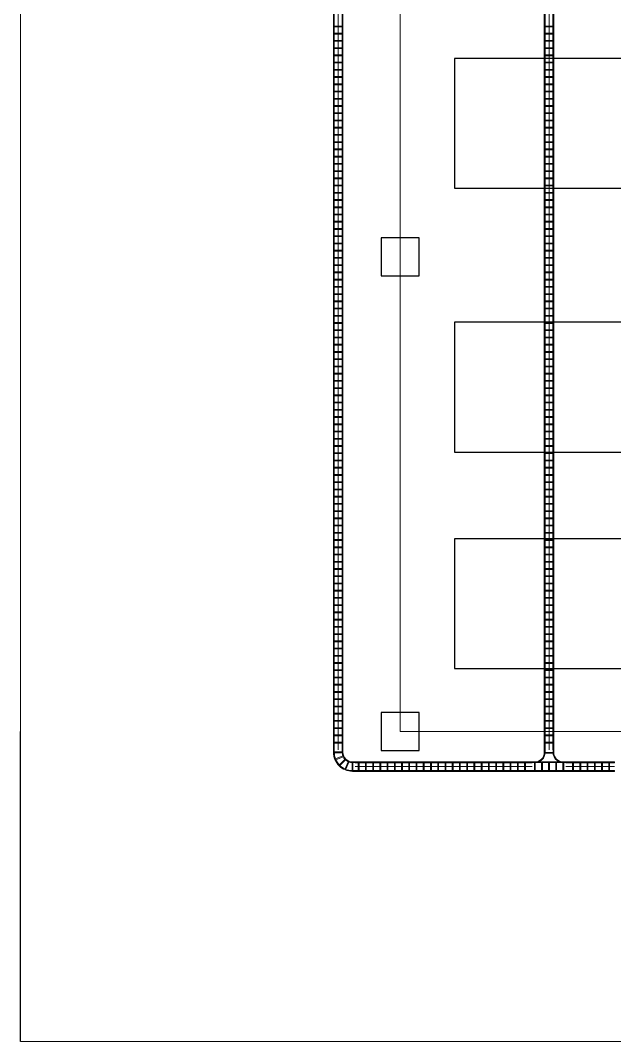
# Model space of a CAD drawing. Header units: millimetres. Extents: x 0 to 154200, y 0 to 64595.
# Drawn here: x 0 to 18770, y 0 to 32268 of the extents above; entities that cross this region are included whole.
import ezdxf

# ---------------------------------------------------------------- set-up
doc = ezdxf.new("R2010")
doc.units = ezdxf.units.MM
doc.layers.add('Column', color=1, linetype='Continuous')
doc.layers.add('E-CABL-TRAY', color=4, linetype='Continuous', lineweight=9)
doc.layers.add('Floor', color=7, linetype='Continuous', lineweight=9)
doc.layers.add('Equipment', color=7, linetype='Continuous', true_color=0xffffff)

# ---------------------------------------------------------------- blocks, each defined once
blk = doc.blocks.new('M_래더 수평 구부림 - 표준-272065-레벨 2')
at = {"layer": 'E-CABL-TRAY'}
for p, q in [((-154, 314), (-145, 337)), ((-125, 530), (-150, 530)), ((-150, 530), (-150, 450)), ((-145, 337), (84, 242)), ((-125, 450), (-125, 530)), ((-125, 463), (125, 463)), ((-125, 437), (-125, 450)), ((124, 437), (-125, 437)), ((150, 530), (125, 530)), ((125, 530), (125, 450)), ((150, 450), (150, 530)), ((-530, 125), (-530, 150)), ((-530, 150), (-450, 150)), ((-450, 125), (-530, 125)), ((-463, -125), (-463, 125)), ((-450, 125), (-437, 125)), ((-437, 125), (-437, -124)), ((-337, 145), (-314, 154)), ((-242, -84), (-337, 145)), ((-314, 154), (-219, -75)), ((-229, 211), (-211, 229)), ((-54, 36), (-229, 211)), ((-211, 229), (-36, 54)), ((75, 219), (-154, 314)), ((-530, -150), (-530, -125)), ((-530, -125), (-450, -125)), ((-450, -150), (-530, -150))]:
    blk.add_line(p, q, dxfattribs=at)
for radius, end in [(600, 360), (325, 360), (575, 0), (300, 0)]:
    blk.add_arc((-450, 450), radius, 270, end, dxfattribs=at)
blk = doc.blocks.new('M_래더 수평 티 - 300mm 반지름-272136-레벨 2')
at = {"layer": 'E-CABL-TRAY'}
for p, q in [((530, 150), (-530, 150)), ((-530, 150), (-530, 125)), ((-530, 125), (530, 125)), ((-463, 125), (-463, -125)), ((-437, -125), (-437, 125)), ((-238, 125), (-238, -125)), ((-212, -125), (-212, 125)), ((-13, 125), (-13, -125)), ((13, -125), (13, 125)), ((212, 125), (212, -125)), ((238, -125), (238, 125)), ((437, 125), (437, -125)), ((463, -125), (463, 125)), ((530, 125), (530, 150)), ((-450, -125), (-530, -125)), ((-530, -125), (-530, -150)), ((-530, -150), (-450, -150)), ((-450, -125), (-437, -125)), ((-450, -125), (450, -125)), ((-324, -150), (324, -150)), ((-238, -125), (-212, -125)), ((-13, -125), (13, -125)), ((212, -125), (238, -125)), ((437, -125), (450, -125)), ((530, -125), (450, -125)), ((450, -150), (530, -150)), ((530, -150), (530, -125)), ((-150, -450), (-150, -530)), ((-150, -530), (-125, -530)), ((125, -425), (-125, -425)), ((-125, -425), (-125, -450)), ((-125, -450), (125, -450)), ((-125, -530), (-125, -450)), ((125, -450), (125, -425)), ((125, -450), (125, -530)), ((125, -530), (150, -530)), ((150, -530), (150, -450))]:
    blk.add_line(p, q, dxfattribs=at)
for centre, radius, start, end in [((-450, -450), 325, 360, 90), ((-450, -450), 325, 79.9947, 90), ((-450, -450), 300, 0, 90), ((-450, -450), 325, 67.9974, 77.4396), ((-450, -450), 325, 61.232, 67.2117), ((-450, -450), 325, 49.8928, 56.0097), ((-450, -450), 325, 38.4887, 44.8078), ((-450, -450), 325, 26.942, 33.6058), ((450, -450), 325, 90, 180), ((450, -450), 300, 90, 180), ((450, -450), 325, 146.3942, 153.058), ((450, -450), 325, 135.1922, 141.5113), ((450, -450), 325, 123.9903, 130.1072), ((450, -450), 325, 112.7883, 118.768), ((450, -450), 325, 102.5604, 112.0026), ((450, -450), 325, 90, 100.0053), ((-450, -450), 325, 11.2019, 22.4039), ((450, -450), 325, 157.5961, 168.7981)]:
    blk.add_arc(centre, radius, start, end, dxfattribs=at)
blk = doc.blocks.new('Main_Clean')
at = {"layer": 'Equipment', "lineweight": -3}
for points in [[(7906, 4100, 0), (0, 4100, 0)], [(0, 4100, 0), (0, 0, 0)], [(7906, 4100, 0), (7906, 0, 0)], [(0, 0, 0), (7906, 0, 0)]]:
    blk.add_polyline3d(points, dxfattribs=at)

msp = doc.modelspace()

# ---------------------------------------------------------------- linework, layer by layer
msp.add_lwpolyline([(0, 0), (0, 9800)])
at = {"layer": 'Column'}
for points in [[(11400, 24800), (11400, 24200), (12600, 24200), (12600, 25400), (11400, 25400), (11400, 24800)], [(11400, 9800), (11400, 9200), (12600, 9200), (12600, 10400), (11400, 10400), (11400, 9800)]]:
    msp.add_lwpolyline(points, dxfattribs=at)
at = {"layer": 'E-CABL-TRAY'}
for p, q in [((9890, 9218.7018), (9890, 55818.7018)), ((9915.4, 9218.7018), (9915.4, 55818.7018)), ((10040, 9218.7018), (10040, 55818.7018)), ((10164.6, 9218.7018), (10164.6, 55818.7018)), ((10190, 9218.7018), (10190, 55818.7018)), ((16550, 9218.7018), (16550, 55818.7018)), ((16575.4, 9218.7018), (16575.4, 55818.7018)), ((16700, 9218.7018), (16700, 55818.7018)), ((16824.6, 9218.7018), (16824.6, 55818.7018)), ((16850, 9218.7018), (16850, 55818.7018)), ((10164.6, 32091.4018), (9915.4, 32091.4018)), ((10164.6, 32066.0018), (9915.4, 32066.0018)), ((16824.6, 32091.4018), (16575.4, 32091.4018)), ((16824.6, 32066.0018), (16575.4, 32066.0018)), ((10164.6, 31862.8018), (9915.4, 31862.8018)), ((10164.6, 31837.4018), (9915.4, 31837.4018)), ((10164.6, 31634.2018), (9915.4, 31634.2018)), ((16824.6, 31862.8018), (16575.4, 31862.8018)), ((16824.6, 31837.4018), (16575.4, 31837.4018)), ((16824.6, 31634.2018), (16575.4, 31634.2018)), ((10164.6, 31608.8018), (9915.4, 31608.8018)), ((10164.6, 31405.6018), (9915.4, 31405.6018)), ((10164.6, 31380.2018), (9915.4, 31380.2018)), ((16824.6, 31608.8018), (16575.4, 31608.8018)), ((16824.6, 31405.6018), (16575.4, 31405.6018)), ((16824.6, 31380.2018), (16575.4, 31380.2018)), ((10164.6, 31177.0018), (9915.4, 31177.0018)), ((10164.6, 31151.6018), (9915.4, 31151.6018)), ((16824.6, 31177.0018), (16575.4, 31177.0018)), ((16824.6, 31151.6018), (16575.4, 31151.6018)), ((10164.6, 30948.4018), (9915.4, 30948.4018)), ((10164.6, 30923.0018), (9915.4, 30923.0018)), ((10164.6, 30719.8018), (9915.4, 30719.8018)), ((10164.6, 30694.4018), (9915.4, 30694.4018)), ((16824.6, 30948.4018), (16575.4, 30948.4018)), ((16824.6, 30923.0018), (16575.4, 30923.0018)), ((16824.6, 30719.8018), (16575.4, 30719.8018)), ((16824.6, 30694.4018), (16575.4, 30694.4018)), ((10164.6, 30491.2018), (9915.4, 30491.2018)), ((10164.6, 30465.8018), (9915.4, 30465.8018)), ((16824.6, 30491.2018), (16575.4, 30491.2018)), ((16824.6, 30465.8018), (16575.4, 30465.8018)), ((10164.6, 30262.6018), (9915.4, 30262.6018)), ((10164.6, 30237.2018), (9915.4, 30237.2018)), ((10164.6, 30034.0018), (9915.4, 30034.0018)), ((16824.6, 30262.6018), (16575.4, 30262.6018)), ((16824.6, 30237.2018), (16575.4, 30237.2018)), ((16824.6, 30034.0018), (16575.4, 30034.0018)), ((10164.6, 30008.6018), (9915.4, 30008.6018)), ((10164.6, 29805.4018), (9915.4, 29805.4018)), ((10164.6, 29780.0018), (9915.4, 29780.0018)), ((16824.6, 30008.6018), (16575.4, 30008.6018)), ((16824.6, 29805.4018), (16575.4, 29805.4018)), ((16824.6, 29780.0018), (16575.4, 29780.0018)), ((10164.6, 29576.8018), (9915.4, 29576.8018)), ((10164.6, 29551.4018), (9915.4, 29551.4018)), ((16824.6, 29576.8018), (16575.4, 29576.8018)), ((16824.6, 29551.4018), (16575.4, 29551.4018)), ((10164.6, 29348.2018), (9915.4, 29348.2018)), ((10164.6, 29322.8018), (9915.4, 29322.8018)), ((10164.6, 29119.6018), (9915.4, 29119.6018)), ((10164.6, 29094.2018), (9915.4, 29094.2018)), ((16824.6, 29348.2018), (16575.4, 29348.2018)), ((16824.6, 29322.8018), (16575.4, 29322.8018)), ((16824.6, 29119.6018), (16575.4, 29119.6018)), ((16824.6, 29094.2018), (16575.4, 29094.2018)), ((10164.6, 28891.0018), (9915.4, 28891.0018)), ((10164.6, 28865.6018), (9915.4, 28865.6018)), ((16824.6, 28891.0018), (16575.4, 28891.0018)), ((16824.6, 28865.6018), (16575.4, 28865.6018)), ((10164.6, 28662.4018), (9915.4, 28662.4018)), ((10164.6, 28637.0018), (9915.4, 28637.0018)), ((10164.6, 28433.8018), (9915.4, 28433.8018)), ((10164.6, 28408.4018), (9915.4, 28408.4018)), ((16824.6, 28662.4018), (16575.4, 28662.4018)), ((16824.6, 28637.0018), (16575.4, 28637.0018)), ((16824.6, 28433.8018), (16575.4, 28433.8018)), ((16824.6, 28408.4018), (16575.4, 28408.4018)), ((10164.6, 28205.2018), (9915.4, 28205.2018)), ((10164.6, 28179.8018), (9915.4, 28179.8018)), ((16824.6, 28205.2018), (16575.4, 28205.2018)), ((16824.6, 28179.8018), (16575.4, 28179.8018)), ((10164.6, 27976.6018), (9915.4, 27976.6018)), ((10164.6, 27951.2018), (9915.4, 27951.2018)), ((16824.6, 27976.6018), (16575.4, 27976.6018)), ((16824.6, 27951.2018), (16575.4, 27951.2018)), ((10164.6, 27748.0018), (9915.4, 27748.0018)), ((10164.6, 27722.6018), (9915.4, 27722.6018)), ((10164.6, 27519.4018), (9915.4, 27519.4018)), ((10164.6, 27494.0018), (9915.4, 27494.0018)), ((16824.6, 27748.0018), (16575.4, 27748.0018)), ((16824.6, 27722.6018), (16575.4, 27722.6018)), ((16824.6, 27519.4018), (16575.4, 27519.4018)), ((16824.6, 27494.0018), (16575.4, 27494.0018)), ((10164.6, 27290.8018), (9915.4, 27290.8018)), ((10164.6, 27265.4018), (9915.4, 27265.4018)), ((16824.6, 27290.8018), (16575.4, 27290.8018)), ((16824.6, 27265.4018), (16575.4, 27265.4018)), ((10164.6, 27062.2018), (9915.4, 27062.2018)), ((10164.6, 27036.8018), (9915.4, 27036.8018)), ((10164.6, 26833.6018), (9915.4, 26833.6018)), ((10164.6, 26808.2018), (9915.4, 26808.2018)), ((16824.6, 27062.2018), (16575.4, 27062.2018)), ((16824.6, 27036.8018), (16575.4, 27036.8018)), ((16824.6, 26833.6018), (16575.4, 26833.6018)), ((16824.6, 26808.2018), (16575.4, 26808.2018)), ((10164.6, 26605.0018), (9915.4, 26605.0018)), ((10164.6, 26579.6018), (9915.4, 26579.6018)), ((16824.6, 26605.0018), (16575.4, 26605.0018)), ((16824.6, 26579.6018), (16575.4, 26579.6018)), ((10164.6, 26376.4018), (9915.4, 26376.4018)), ((10164.6, 26351.0018), (9915.4, 26351.0018)), ((10164.6, 26147.8018), (9915.4, 26147.8018)), ((16824.6, 26376.4018), (16575.4, 26376.4018)), ((16824.6, 26351.0018), (16575.4, 26351.0018)), ((16824.6, 26147.8018), (16575.4, 26147.8018)), ((10164.6, 26122.4018), (9915.4, 26122.4018)), ((10164.6, 25919.2018), (9915.4, 25919.2018)), ((10164.6, 25893.8018), (9915.4, 25893.8018)), ((16824.6, 26122.4018), (16575.4, 26122.4018)), ((16824.6, 25919.2018), (16575.4, 25919.2018)), ((16824.6, 25893.8018), (16575.4, 25893.8018)), ((10164.6, 25690.6018), (9915.4, 25690.6018)), ((10164.6, 25665.2018), (9915.4, 25665.2018)), ((16824.6, 25690.6018), (16575.4, 25690.6018)), ((16824.6, 25665.2018), (16575.4, 25665.2018)), ((10164.6, 25462.0018), (9915.4, 25462.0018)), ((10164.6, 25436.6018), (9915.4, 25436.6018)), ((10164.6, 25233.4018), (9915.4, 25233.4018)), ((10164.6, 25208.0018), (9915.4, 25208.0018)), ((16824.6, 25462.0018), (16575.4, 25462.0018)), ((16824.6, 25436.6018), (16575.4, 25436.6018)), ((16824.6, 25233.4018), (16575.4, 25233.4018)), ((16824.6, 25208.0018), (16575.4, 25208.0018)), ((10164.6, 25004.8018), (9915.4, 25004.8018)), ((10164.6, 24979.4018), (9915.4, 24979.4018)), ((16824.6, 25004.8018), (16575.4, 25004.8018)), ((16824.6, 24979.4018), (16575.4, 24979.4018)), ((10164.6, 24776.2018), (9915.4, 24776.2018)), ((10164.6, 24750.8018), (9915.4, 24750.8018)), ((10164.6, 24547.6018), (9915.4, 24547.6018)), ((16824.6, 24776.2018), (16575.4, 24776.2018)), ((16824.6, 24750.8018), (16575.4, 24750.8018)), ((16824.6, 24547.6018), (16575.4, 24547.6018)), ((10164.6, 24522.2018), (9915.4, 24522.2018)), ((10164.6, 24319.0018), (9915.4, 24319.0018)), ((10164.6, 24293.6018), (9915.4, 24293.6018)), ((16824.6, 24522.2018), (16575.4, 24522.2018)), ((16824.6, 24319.0018), (16575.4, 24319.0018)), ((16824.6, 24293.6018), (16575.4, 24293.6018)), ((10164.6, 24090.4018), (9915.4, 24090.4018)), ((10164.6, 24065.0018), (9915.4, 24065.0018)), ((16824.6, 24090.4018), (16575.4, 24090.4018)), ((16824.6, 24065.0018), (16575.4, 24065.0018)), ((10164.6, 23861.8018), (9915.4, 23861.8018)), ((10164.6, 23836.4018), (9915.4, 23836.4018)), ((10164.6, 23633.2018), (9915.4, 23633.2018)), ((10164.6, 23607.8018), (9915.4, 23607.8018)), ((16824.6, 23861.8018), (16575.4, 23861.8018)), ((16824.6, 23836.4018), (16575.4, 23836.4018)), ((16824.6, 23633.2018), (16575.4, 23633.2018)), ((16824.6, 23607.8018), (16575.4, 23607.8018)), ((10164.6, 23404.6018), (9915.4, 23404.6018)), ((10164.6, 23379.2018), (9915.4, 23379.2018)), ((16824.6, 23404.6018), (16575.4, 23404.6018)), ((16824.6, 23379.2018), (16575.4, 23379.2018)), ((10164.6, 23176.0018), (9915.4, 23176.0018)), ((10164.6, 23150.6018), (9915.4, 23150.6018)), ((10164.6, 22947.4018), (9915.4, 22947.4018)), ((10164.6, 22922.0018), (9915.4, 22922.0018)), ((16824.6, 23176.0018), (16575.4, 23176.0018)), ((16824.6, 23150.6018), (16575.4, 23150.6018)), ((16824.6, 22947.4018), (16575.4, 22947.4018)), ((16824.6, 22922.0018), (16575.4, 22922.0018)), ((10164.6, 22718.8018), (9915.4, 22718.8018)), ((10164.6, 22693.4018), (9915.4, 22693.4018)), ((16824.6, 22718.8018), (16575.4, 22718.8018)), ((16824.6, 22693.4018), (16575.4, 22693.4018)), ((10164.6, 22490.2018), (9915.4, 22490.2018)), ((10164.6, 22464.8018), (9915.4, 22464.8018)), ((16824.6, 22490.2018), (16575.4, 22490.2018)), ((16824.6, 22464.8018), (16575.4, 22464.8018)), ((10164.6, 22261.6018), (9915.4, 22261.6018)), ((10164.6, 22236.2018), (9915.4, 22236.2018)), ((10164.6, 22033.0018), (9915.4, 22033.0018)), ((10164.6, 22007.6018), (9915.4, 22007.6018)), ((16824.6, 22261.6018), (16575.4, 22261.6018)), ((16824.6, 22236.2018), (16575.4, 22236.2018)), ((16824.6, 22033.0018), (16575.4, 22033.0018)), ((16824.6, 22007.6018), (16575.4, 22007.6018)), ((10164.6, 21804.4018), (9915.4, 21804.4018)), ((10164.6, 21779.0018), (9915.4, 21779.0018)), ((16824.6, 21804.4018), (16575.4, 21804.4018)), ((16824.6, 21779.0018), (16575.4, 21779.0018)), ((10164.6, 21575.8018), (9915.4, 21575.8018)), ((10164.6, 21550.4018), (9915.4, 21550.4018)), ((10164.6, 21347.2018), (9915.4, 21347.2018)), ((10164.6, 21321.8018), (9915.4, 21321.8018)), ((16824.6, 21575.8018), (16575.4, 21575.8018)), ((16824.6, 21550.4018), (16575.4, 21550.4018)), ((16824.6, 21347.2018), (16575.4, 21347.2018)), ((16824.6, 21321.8018), (16575.4, 21321.8018)), ((10164.6, 21118.6018), (9915.4, 21118.6018)), ((10164.6, 21093.2018), (9915.4, 21093.2018)), ((16824.6, 21118.6018), (16575.4, 21118.6018)), ((16824.6, 21093.2018), (16575.4, 21093.2018)), ((10164.6, 20890.0018), (9915.4, 20890.0018)), ((10164.6, 20864.6018), (9915.4, 20864.6018)), ((10164.6, 20661.4018), (9915.4, 20661.4018)), ((16824.6, 20890.0018), (16575.4, 20890.0018)), ((16824.6, 20864.6018), (16575.4, 20864.6018)), ((16824.6, 20661.4018), (16575.4, 20661.4018)), ((10164.6, 20636.0018), (9915.4, 20636.0018)), ((10164.6, 20432.8018), (9915.4, 20432.8018)), ((10164.6, 20407.4018), (9915.4, 20407.4018)), ((16824.6, 20636.0018), (16575.4, 20636.0018)), ((16824.6, 20432.8018), (16575.4, 20432.8018)), ((16824.6, 20407.4018), (16575.4, 20407.4018)), ((10164.6, 20204.2018), (9915.4, 20204.2018)), ((10164.6, 20178.8018), (9915.4, 20178.8018)), ((16824.6, 20204.2018), (16575.4, 20204.2018)), ((16824.6, 20178.8018), (16575.4, 20178.8018)), ((10164.6, 19975.6018), (9915.4, 19975.6018)), ((10164.6, 19950.2018), (9915.4, 19950.2018)), ((10164.6, 19747.0018), (9915.4, 19747.0018)), ((10164.6, 19721.6018), (9915.4, 19721.6018)), ((16824.6, 19975.6018), (16575.4, 19975.6018)), ((16824.6, 19950.2018), (16575.4, 19950.2018)), ((16824.6, 19747.0018), (16575.4, 19747.0018)), ((16824.6, 19721.6018), (16575.4, 19721.6018)), ((10164.6, 19518.4018), (9915.4, 19518.4018)), ((10164.6, 19493.0018), (9915.4, 19493.0018)), ((16824.6, 19518.4018), (16575.4, 19518.4018)), ((16824.6, 19493.0018), (16575.4, 19493.0018)), ((10164.6, 19289.8018), (9915.4, 19289.8018)), ((10164.6, 19264.4018), (9915.4, 19264.4018)), ((10164.6, 19061.2018), (9915.4, 19061.2018)), ((16824.6, 19289.8018), (16575.4, 19289.8018)), ((16824.6, 19264.4018), (16575.4, 19264.4018)), ((16824.6, 19061.2018), (16575.4, 19061.2018)), ((10164.6, 19035.8018), (9915.4, 19035.8018)), ((10164.6, 18832.6018), (9915.4, 18832.6018)), ((10164.6, 18807.2018), (9915.4, 18807.2018)), ((16824.6, 19035.8018), (16575.4, 19035.8018)), ((16824.6, 18832.6018), (16575.4, 18832.6018)), ((16824.6, 18807.2018), (16575.4, 18807.2018)), ((10164.6, 18604.0018), (9915.4, 18604.0018)), ((10164.6, 18578.6018), (9915.4, 18578.6018)), ((16824.6, 18604.0018), (16575.4, 18604.0018)), ((16824.6, 18578.6018), (16575.4, 18578.6018)), ((10164.6, 18375.4018), (9915.4, 18375.4018)), ((10164.6, 18350.0018), (9915.4, 18350.0018)), ((10164.6, 18146.8018), (9915.4, 18146.8018)), ((10164.6, 18121.4018), (9915.4, 18121.4018)), ((16824.6, 18375.4018), (16575.4, 18375.4018)), ((16824.6, 18350.0018), (16575.4, 18350.0018)), ((16824.6, 18146.8018), (16575.4, 18146.8018)), ((16824.6, 18121.4018), (16575.4, 18121.4018)), ((10164.6, 17918.2018), (9915.4, 17918.2018)), ((10164.6, 17892.8018), (9915.4, 17892.8018)), ((16824.6, 17918.2018), (16575.4, 17918.2018)), ((16824.6, 17892.8018), (16575.4, 17892.8018)), ((10164.6, 17689.6018), (9915.4, 17689.6018)), ((10164.6, 17664.2018), (9915.4, 17664.2018)), ((10164.6, 17461.0018), (9915.4, 17461.0018)), ((10164.6, 17435.6018), (9915.4, 17435.6018)), ((16824.6, 17689.6018), (16575.4, 17689.6018)), ((16824.6, 17664.2018), (16575.4, 17664.2018)), ((16824.6, 17461.0018), (16575.4, 17461.0018)), ((16824.6, 17435.6018), (16575.4, 17435.6018)), ((10164.6, 17232.4018), (9915.4, 17232.4018)), ((10164.6, 17207.0018), (9915.4, 17207.0018)), ((16824.6, 17232.4018), (16575.4, 17232.4018)), ((16824.6, 17207.0018), (16575.4, 17207.0018)), ((10164.6, 17003.8018), (9915.4, 17003.8018)), ((10164.6, 16978.4018), (9915.4, 16978.4018)), ((16824.6, 17003.8018), (16575.4, 17003.8018)), ((16824.6, 16978.4018), (16575.4, 16978.4018)), ((10164.6, 16775.2018), (9915.4, 16775.2018)), ((10164.6, 16749.8018), (9915.4, 16749.8018)), ((10164.6, 16546.6018), (9915.4, 16546.6018)), ((10164.6, 16521.2018), (9915.4, 16521.2018)), ((16824.6, 16775.2018), (16575.4, 16775.2018)), ((16824.6, 16749.8018), (16575.4, 16749.8018)), ((16824.6, 16546.6018), (16575.4, 16546.6018)), ((16824.6, 16521.2018), (16575.4, 16521.2018)), ((10164.6, 16318.0018), (9915.4, 16318.0018)), ((10164.6, 16292.6018), (9915.4, 16292.6018)), ((16824.6, 16318.0018), (16575.4, 16318.0018)), ((16824.6, 16292.6018), (16575.4, 16292.6018)), ((10164.6, 16089.4018), (9915.4, 16089.4018)), ((10164.6, 16064.0018), (9915.4, 16064.0018)), ((10164.6, 15860.8018), (9915.4, 15860.8018)), ((10164.6, 15835.4018), (9915.4, 15835.4018)), ((16824.6, 16089.4018), (16575.4, 16089.4018)), ((16824.6, 16064.0018), (16575.4, 16064.0018)), ((16824.6, 15860.8018), (16575.4, 15860.8018)), ((16824.6, 15835.4018), (16575.4, 15835.4018)), ((10164.6, 15632.2018), (9915.4, 15632.2018)), ((10164.6, 15606.8018), (9915.4, 15606.8018)), ((16824.6, 15632.2018), (16575.4, 15632.2018)), ((16824.6, 15606.8018), (16575.4, 15606.8018)), ((10164.6, 15403.6018), (9915.4, 15403.6018)), ((10164.6, 15378.2018), (9915.4, 15378.2018)), ((10164.6, 15175.0018), (9915.4, 15175.0018)), ((16824.6, 15403.6018), (16575.4, 15403.6018)), ((16824.6, 15378.2018), (16575.4, 15378.2018)), ((16824.6, 15175.0018), (16575.4, 15175.0018)), ((10164.6, 15149.6018), (9915.4, 15149.6018)), ((10164.6, 14946.4018), (9915.4, 14946.4018)), ((10164.6, 14921.0018), (9915.4, 14921.0018)), ((16824.6, 15149.6018), (16575.4, 15149.6018)), ((16824.6, 14946.4018), (16575.4, 14946.4018)), ((16824.6, 14921.0018), (16575.4, 14921.0018)), ((10164.6, 14717.8018), (9915.4, 14717.8018)), ((10164.6, 14692.4018), (9915.4, 14692.4018)), ((16824.6, 14717.8018), (16575.4, 14717.8018)), ((16824.6, 14692.4018), (16575.4, 14692.4018)), ((10164.6, 14489.2018), (9915.4, 14489.2018)), ((10164.6, 14463.8018), (9915.4, 14463.8018)), ((10164.6, 14260.6018), (9915.4, 14260.6018)), ((10164.6, 14235.2018), (9915.4, 14235.2018)), ((16824.6, 14489.2018), (16575.4, 14489.2018)), ((16824.6, 14463.8018), (16575.4, 14463.8018)), ((16824.6, 14260.6018), (16575.4, 14260.6018)), ((16824.6, 14235.2018), (16575.4, 14235.2018)), ((10164.6, 14032.0018), (9915.4, 14032.0018)), ((10164.6, 14006.6018), (9915.4, 14006.6018)), ((16824.6, 14032.0018), (16575.4, 14032.0018)), ((16824.6, 14006.6018), (16575.4, 14006.6018)), ((10164.6, 13803.4018), (9915.4, 13803.4018)), ((10164.6, 13778.0018), (9915.4, 13778.0018)), ((10164.6, 13574.8018), (9915.4, 13574.8018)), ((16824.6, 13803.4018), (16575.4, 13803.4018)), ((16824.6, 13778.0018), (16575.4, 13778.0018)), ((16824.6, 13574.8018), (16575.4, 13574.8018)), ((10164.6, 13549.4018), (9915.4, 13549.4018)), ((10164.6, 13346.2018), (9915.4, 13346.2018)), ((10164.6, 13320.8018), (9915.4, 13320.8018)), ((16824.6, 13549.4018), (16575.4, 13549.4018)), ((16824.6, 13346.2018), (16575.4, 13346.2018)), ((16824.6, 13320.8018), (16575.4, 13320.8018)), ((10164.6, 13117.6018), (9915.4, 13117.6018)), ((10164.6, 13092.2018), (9915.4, 13092.2018)), ((16824.6, 13117.6018), (16575.4, 13117.6018)), ((16824.6, 13092.2018), (16575.4, 13092.2018)), ((10164.6, 12889.0018), (9915.4, 12889.0018)), ((10164.6, 12863.6018), (9915.4, 12863.6018)), ((10164.6, 12660.4018), (9915.4, 12660.4018)), ((10164.6, 12635.0018), (9915.4, 12635.0018)), ((16824.6, 12889.0018), (16575.4, 12889.0018)), ((16824.6, 12863.6018), (16575.4, 12863.6018)), ((16824.6, 12660.4018), (16575.4, 12660.4018)), ((16824.6, 12635.0018), (16575.4, 12635.0018)), ((10164.6, 12431.8018), (9915.4, 12431.8018)), ((10164.6, 12406.4018), (9915.4, 12406.4018)), ((16824.6, 12431.8018), (16575.4, 12431.8018)), ((16824.6, 12406.4018), (16575.4, 12406.4018)), ((10164.6, 12203.2018), (9915.4, 12203.2018)), ((10164.6, 12177.8018), (9915.4, 12177.8018)), ((10164.6, 11974.6018), (9915.4, 11974.6018)), ((10164.6, 11949.2018), (9915.4, 11949.2018)), ((16824.6, 12203.2018), (16575.4, 12203.2018)), ((16824.6, 12177.8018), (16575.4, 12177.8018)), ((16824.6, 11974.6018), (16575.4, 11974.6018)), ((16824.6, 11949.2018), (16575.4, 11949.2018)), ((10164.6, 11746.0018), (9915.4, 11746.0018)), ((10164.6, 11720.6018), (9915.4, 11720.6018)), ((16824.6, 11746.0018), (16575.4, 11746.0018)), ((16824.6, 11720.6018), (16575.4, 11720.6018)), ((10164.6, 11517.4018), (9915.4, 11517.4018)), ((10164.6, 11492.0018), (9915.4, 11492.0018)), ((16824.6, 11517.4018), (16575.4, 11517.4018)), ((16824.6, 11492.0018), (16575.4, 11492.0018)), ((10164.6, 11288.8018), (9915.4, 11288.8018)), ((10164.6, 11263.4018), (9915.4, 11263.4018)), ((10164.6, 11060.2018), (9915.4, 11060.2018)), ((10164.6, 11034.8018), (9915.4, 11034.8018)), ((16824.6, 11288.8018), (16575.4, 11288.8018)), ((16824.6, 11263.4018), (16575.4, 11263.4018)), ((16824.6, 11060.2018), (16575.4, 11060.2018)), ((16824.6, 11034.8018), (16575.4, 11034.8018)), ((10164.6, 10831.6018), (9915.4, 10831.6018)), ((10164.6, 10806.2018), (9915.4, 10806.2018)), ((16824.6, 10831.6018), (16575.4, 10831.6018)), ((16824.6, 10806.2018), (16575.4, 10806.2018)), ((10164.6, 10603.0018), (9915.4, 10603.0018)), ((10164.6, 10577.6018), (9915.4, 10577.6018)), ((10164.6, 10374.4018), (9915.4, 10374.4018)), ((10164.6, 10349.0018), (9915.4, 10349.0018)), ((16824.6, 10603.0018), (16575.4, 10603.0018)), ((16824.6, 10577.6018), (16575.4, 10577.6018)), ((16824.6, 10374.4018), (16575.4, 10374.4018)), ((16824.6, 10349.0018), (16575.4, 10349.0018)), ((10164.6, 10145.8018), (9915.4, 10145.8018)), ((10164.6, 10120.4018), (9915.4, 10120.4018)), ((16824.6, 10145.8018), (16575.4, 10145.8018)), ((16824.6, 10120.4018), (16575.4, 10120.4018)), ((10164.6, 9917.2018), (9915.4, 9917.2018)), ((10164.6, 9891.8018), (9915.4, 9891.8018)), ((10164.6, 9688.6018), (9915.4, 9688.6018)), ((16824.6, 9917.2018), (16575.4, 9917.2018)), ((16824.6, 9891.8018), (16575.4, 9891.8018)), ((16824.6, 9688.6018), (16575.4, 9688.6018)), ((10164.6, 9663.2018), (9915.4, 9663.2018)), ((10164.6, 9460.0018), (9915.4, 9460.0018)), ((10164.6, 9434.6018), (9915.4, 9434.6018)), ((16824.6, 9663.2018), (16575.4, 9663.2018)), ((16824.6, 9460.0018), (16575.4, 9460.0018)), ((16824.6, 9434.6018), (16575.4, 9434.6018)), ((9915.4, 9218.7018), (9890, 9218.7018)), ((10190, 9218.7018), (10164.6, 9218.7018)), ((16575.4, 9218.7018), (16550, 9218.7018)), ((16850, 9218.7018), (16824.6, 9218.7018)), ((10570, 8813.3018), (10570, 8838.7018)), ((16170, 8838.7018), (10570, 8838.7018)), ((16170, 8813.3018), (10570, 8813.3018)), ((10670.9, 8813.3018), (10670.9, 8564.1018)), ((10696.3, 8813.3018), (10696.3, 8564.1018)), ((10899.5, 8813.3018), (10899.5, 8564.1018)), ((10924.9, 8813.3018), (10924.9, 8564.1018)), ((11128.1, 8813.3018), (11128.1, 8564.1018)), ((11153.5, 8813.3018), (11153.5, 8564.1018)), ((11356.7, 8813.3018), (11356.7, 8564.1018)), ((11382.1, 8813.3018), (11382.1, 8564.1018)), ((11585.3, 8813.3018), (11585.3, 8564.1018)), ((11610.7, 8813.3018), (11610.7, 8564.1018)), ((11813.9, 8813.3018), (11813.9, 8564.1018)), ((11839.3, 8813.3018), (11839.3, 8564.1018)), ((12042.5, 8813.3018), (12042.5, 8564.1018)), ((12067.9, 8813.3018), (12067.9, 8564.1018)), ((12271.1, 8813.3018), (12271.1, 8564.1018)), ((12296.5, 8813.3018), (12296.5, 8564.1018)), ((12499.7, 8813.3018), (12499.7, 8564.1018)), ((12525.1, 8813.3018), (12525.1, 8564.1018)), ((12728.3, 8813.3018), (12728.3, 8564.1018)), ((12753.7, 8813.3018), (12753.7, 8564.1018)), ((12956.9, 8813.3018), (12956.9, 8564.1018)), ((12982.3, 8813.3018), (12982.3, 8564.1018)), ((13185.5, 8813.3018), (13185.5, 8564.1018)), ((13210.9, 8813.3018), (13210.9, 8564.1018)), ((13414.1, 8813.3018), (13414.1, 8564.1018)), ((13439.5, 8813.3018), (13439.5, 8564.1018)), ((13642.7, 8813.3018), (13642.7, 8564.1018)), ((13668.1, 8813.3018), (13668.1, 8564.1018)), ((13871.3, 8813.3018), (13871.3, 8564.1018)), ((13896.7, 8813.3018), (13896.7, 8564.1018)), ((14099.9, 8813.3018), (14099.9, 8564.1018)), ((14125.3, 8813.3018), (14125.3, 8564.1018)), ((14328.5, 8813.3018), (14328.5, 8564.1018)), ((14353.9, 8813.3018), (14353.9, 8564.1018)), ((14557.1, 8813.3018), (14557.1, 8564.1018)), ((14582.5, 8813.3018), (14582.5, 8564.1018)), ((14785.7, 8813.3018), (14785.7, 8564.1018)), ((14811.1, 8813.3018), (14811.1, 8564.1018)), ((15014.3, 8813.3018), (15014.3, 8564.1018)), ((15039.7, 8813.3018), (15039.7, 8564.1018)), ((15242.9, 8813.3018), (15242.9, 8564.1018)), ((15268.3, 8813.3018), (15268.3, 8564.1018)), ((15471.5, 8813.3018), (15471.5, 8564.1018)), ((15496.9, 8813.3018), (15496.9, 8564.1018)), ((15700.1, 8813.3018), (15700.1, 8564.1018)), ((15725.5, 8813.3018), (15725.5, 8564.1018)), ((15928.7, 8813.3018), (15928.7, 8564.1018)), ((15954.1, 8813.3018), (15954.1, 8564.1018)), ((16170, 8838.7018), (16170, 8813.3018)), ((17230, 8813.3018), (17230, 8838.7018)), ((17230, 8838.7018), (18770, 8838.7018)), ((17230, 8813.3018), (18770, 8813.3018)), ((17445.9, 8564.1018), (17445.9, 8813.3018)), ((17471.3, 8564.1018), (17471.3, 8813.3018)), ((17674.5, 8564.1018), (17674.5, 8813.3018)), ((17699.9, 8564.1018), (17699.9, 8813.3018)), ((17903.1, 8564.1018), (17903.1, 8813.3018)), ((17928.5, 8564.1018), (17928.5, 8813.3018)), ((18131.7, 8564.1018), (18131.7, 8813.3018)), ((18157.1, 8564.1018), (18157.1, 8813.3018)), ((18360.3, 8564.1018), (18360.3, 8813.3018)), ((18385.7, 8564.1018), (18385.7, 8813.3018)), ((18588.9, 8564.1018), (18588.9, 8813.3018)), ((18614.3, 8564.1018), (18614.3, 8813.3018)), ((18770, 8838.7018), (18770, 8813.3018)), ((16170, 8688.7018), (10570, 8688.7018)), ((10570, 8538.7018), (10570, 8564.1018)), ((16170, 8564.1018), (10570, 8564.1018)), ((16170, 8538.7018), (10570, 8538.7018)), ((16170, 8564.1018), (16170, 8538.7018)), ((17230, 8688.7018), (18770, 8688.7018)), ((17230, 8538.7018), (17230, 8564.1018)), ((17230, 8564.1018), (18770, 8564.1018)), ((17230, 8538.7018), (18770, 8538.7018)), ((18770, 8564.1018), (18770, 8538.7018))]:
    msp.add_line(p, q, dxfattribs=at)
at = {"layer": 'Floor'}
msp.add_lwpolyline([(154200, 0), (0, 0), (0, 64595), (154200, 64595)], close=True, dxfattribs=at)
msp.add_lwpolyline([(12000, 9800), (12000, 54800), (24000, 54800), (24000, 9800), (12000, 9800)], dxfattribs=at)

# ---------------------------------------------------------------- block references
at = {"layer": 'E-CABL-TRAY'}
for name, p, rotation in [('M_래더 수평 구부림 - 표준-272065-레벨 2', (10040, 8688.7018), 270), ('M_래더 수평 티 - 300mm 반지름-272136-레벨 2', (16700, 8688.7018), 180)]:
    msp.add_blockref(name, p, dxfattribs=dict(at, rotation=rotation))
at = {"layer": 'Equipment'}
for p in [(13712.9317, 26962.4022), (13712.9317, 18629.9195), (13712.9317, 11791.4478)]:
    msp.add_blockref('Main_Clean', p, dxfattribs=at)

doc.saveas('drawing.dxf')
